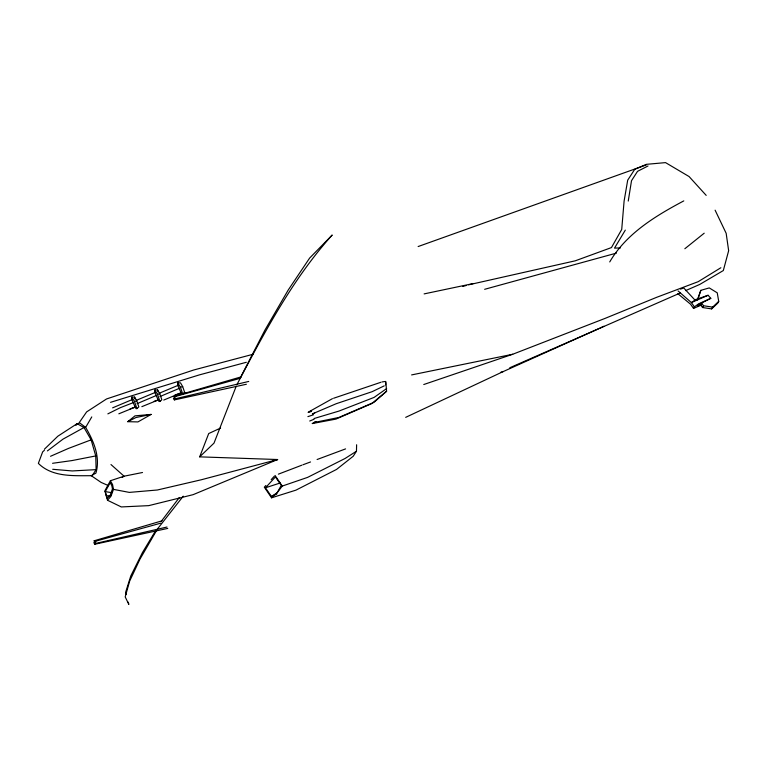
<?xml version="1.0" encoding="UTF-8"?>
<svg xmlns="http://www.w3.org/2000/svg" width="767" height="767" viewBox="0 0 767 767"><rect width="100%" height="100%" fill="white"/><g stroke="black" fill="none" stroke-linecap="round" stroke-linejoin="round"><path stroke-width="1.15" d="M132.384 399.329L131.943 397.124L134.484 401.486L136.929 408.59L135.165 407.133L131.934 399.693L131.943 397.124L134.58 397.085L136.747 400.815L138.837 406.884L136.929 408.59L135.903 408.61M155.394 392.186L154.953 389.991L157.494 394.353L159.939 401.448L158.175 400L154.934 392.56L154.953 389.991L157.58 389.943L159.757 393.672L161.847 399.741L159.939 401.448L158.913 401.477M181.827 394.363L182.853 394.343L181.089 392.886L177.848 385.446L177.867 382.877L180.494 382.838L182.671 386.568L184.761 392.637L183.486 393.778M316.157 421.543L314 422.531L338.793 417.469L373.999 402.32L386.606 391.237L385.763 381.381M265.852 485.492L264.318 487.17L271.537 497.802L295.947 490.142L336.54 469.433L353.223 456.24L356.463 451.226L356.617 444.755M385.638 384.9L385.724 382.56M628.25 201.059L631.509 180.696L637.521 171.357L648.01 165.979M697.27 300.05L700.817 290.338L709.264 287.922L717.241 292.831L718.727 301.373L717.749 303.157L711.632 308.9L702.524 307.519L699.897 303.79M698.248 298.267L700.817 290.338M142.509 472.501L124.072 476.202L110.4 480.736L112.557 484.562L113.487 489.375L110.851 496.489L107.505 500.247L121.301 506.939L148.76 505.635L193.131 494.657L277.625 459.529L199.679 456.854L208.71 433.547L220.589 428.053M236.265 386.117L214.003 443.125L199.679 456.854M175.298 397.805L173.428 398.485L174.377 399.904L174.799 398.888L174.119 396.836L240.196 378.304M240.493 377.469L264.97 330.04L288.162 290.118L309.6 258.115L332.197 235.028C292.563 279.083 264.74 331.929 237.252 383.989M110.4 480.736L104.868 490.794L107.505 500.247M105.271 491.599L110.18 482.683L111.829 485.674L112.452 488.915L110.17 495.281L107.227 498.416L105.271 491.599L111.915 492.721M677.865 293.713L690.521 304.173L693.512 308.42L694.384 306.838L698.756 303.78L710.808 298.334L708.094 295.266L695.765 299.533L691.393 302.582L678.076 290.933M702.524 307.519L703.502 305.736L701.537 302.936M711.632 308.9L712.62 307.126L718.727 301.373M156.794 530.093L139.987 559.114L129.652 581.118L125.194 596.899L128.827 604.386L128.242 602.172M108.473 485.645L101.139 482.424L91.235 475.684L95.904 473.134C100.64 457.295 93.67 440.929 85.636 427.401L91.772 416.912M625.316 230.119L614.511 248.115L620.455 247.923M155.797 530.419L142.422 552.604L130.783 575.95L125.654 592.201L126.229 594.415M78.042 424.352L86.633 411.898L106.565 398.955L193.735 369.991L253.024 354.287M75.971 425.417L77.122 423.681L84.006 427.526L91.129 439.846L95.75 455.934L96.124 469.634L92.098 475.722C73.843 475.578 52.434 477.429 38.35 463.373L42.655 451.878L44.39 450.296M609.727 261.93C626.246 233.599 655.536 215.891 683.79 200.896M95.75 542.135L93.833 542.633L94.753 544.263L95.3 543.525L166.985 527.034M161.271 521.339L179.363 497.495M356.463 451.226L345.102 458.465L307.605 477.381L282.256 486.067L277.127 492.798L271.537 497.802M157.388 529.057L183.246 496.172M271.211 479.624L274.27 476.278M265.468 487.793L275.43 476.93L281.259 485.386L277.127 492.798L271.422 496.479L265.468 487.793L280.204 482.989M44.409 449.213L57.851 436.202L77.122 423.681M127.753 421.687L135.002 415.858L151.137 414.41L137.935 421.917L127.753 421.687L135.941 417.526L151.137 414.41M684.845 248.738L704.202 233.197M47.42 450.9L63.057 439.108L84.006 427.526M386.664 388.562L374.104 397.402L338.937 411.083L314.096 418.514M122.174 477.448L124.072 476.202L110.985 464.543M720.875 267.731L698.21 281.671L656.629 297.328L605.096 318.382L512.72 354.258L423.758 384.526M386.606 391.237L371.774 403.586L335.917 419.108L312.188 423.566L315.41 422.08M708.094 295.266L691.393 302.582L694.384 306.838M310.002 411.189L332.466 398.639M311.162 410.767L308.113 412.349L311.536 411.428M710.808 298.334L698.267 304.662L697.395 306.254L701.422 304.413M107.85 413.873L120.246 407.708L133.573 402.531M137.053 403.653L156.583 395.388M159.967 396.549L179.497 388.284M112.605 407.852L131.934 399.693M136.612 400.221L154.934 392.56M159.526 393.116L177.848 385.446M118.837 413.806L135.165 407.133L130.054 408.878M141.847 406.663L158.175 400L154.177 401.304M163.755 400.058L181.089 392.886L174.866 395.063M384.238 385.859L372.033 391.716L336.253 403.701L312.409 413.873L314.652 413.164M271.422 496.479L276.82 493.929M599.679 328.218L603.917 326.234M405.685 417.353L503.181 371.583L598.596 328.707M701.23 305.103L693.512 308.42M50.536 456.279L68.445 448.427L91.129 439.846M680.204 293.004L509.767 367.757M685.64 290.616L699.772 284.432L723.319 270.55L728.65 250.704L726.167 233.321L715.112 210.177M309.715 421.016L314.096 419.233M278.383 474.159L301.786 465.214M345.581 448.896L317.097 459.51M302.879 464.802L310.539 461.955M418.14 246.543L646.322 164.915M333.578 398.265L380.892 382.282M307.883 416.634L313.502 414.765M680.492 289.082L683.8 288.008L695.276 300.415M110.534 402.33L199.497 374.852L246.332 362.292M178.308 385.082L177.867 382.877L180.408 387.239L182.671 386.568M157.494 394.353L159.757 393.672M134.484 401.486L136.747 400.815M161.971 520.841L93.814 540.888L95.75 541.55M173.265 396.587L241.384 376.798M484.639 289.303L616.4 253.12M160.974 523.104L94.715 541.444L95.3 543.525M462.827 286.417L466.278 285.468M468.579 284.835L575.25 260.818L611.452 247.578L621.721 229.458L624.089 201.165L627.694 180.168L634.779 169.267L646.351 164.339L665.535 162.614L689.082 176.554L706.196 195.384M500.87 372.196L503.181 371.583M273.042 460.737L277.625 459.529L201.338 479.758L157.369 489.998L129.316 492.395L113.487 489.375M174.799 398.888L248.729 381.448M174.377 399.904L246.37 384.257M94.753 544.263L167.752 528.405M424.122 293.895L473.172 283.569M411.611 374.919L512.72 354.258M95.75 455.934L71.945 460.583L52.559 463.297M381.985 381.937L384.813 381.525M96.124 469.634L72.223 470.948L52.712 469.289M106.22 495.875L110.764 495.645M183.879 392.656L184.761 392.637M703.502 305.736L712.62 307.126M79.624 422.857L85.636 427.401M275.037 475.435L282.256 486.067M180.408 387.239L182.853 394.343M157.58 389.943L157.964 391.822M134.58 397.085L134.954 398.965"/></g></svg>
